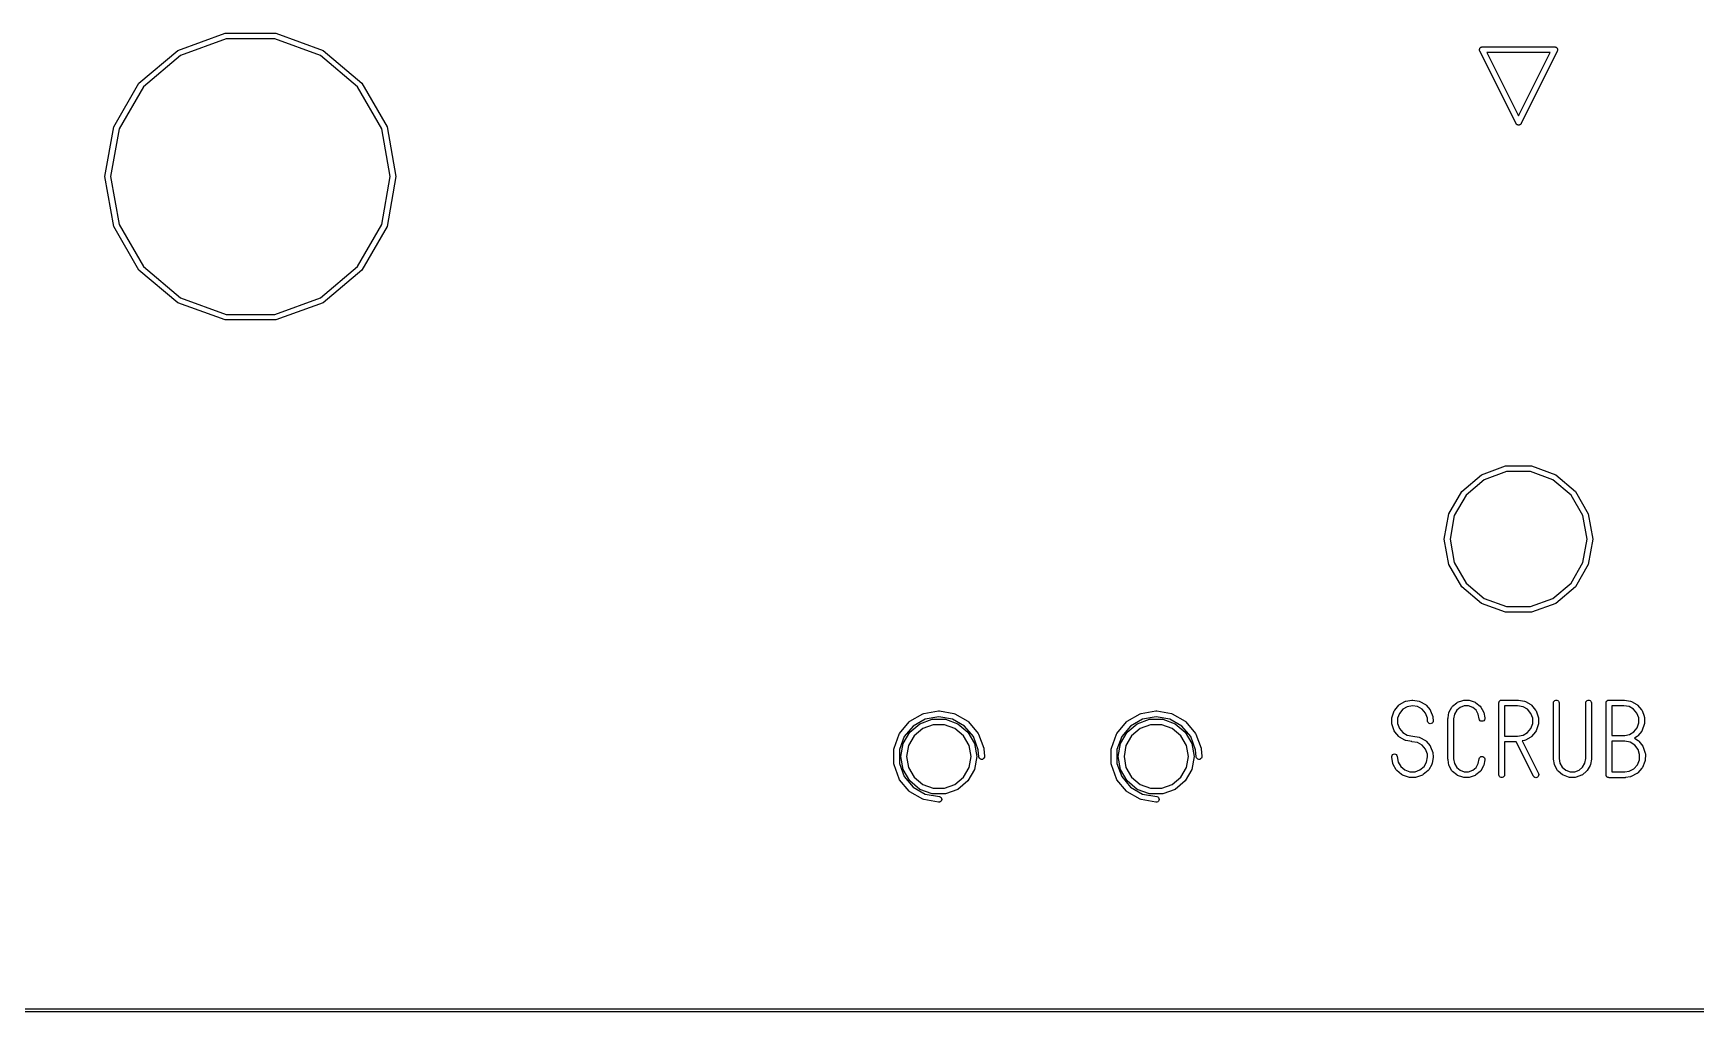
# Model space of a CAD drawing. Extents: x 10 to 493, y -203 to -71.
# Drawn here: x 269.2 to 327.5, y -203.2 to -169 of the extents above; entities that cross this region are included whole.
import ezdxf

# ---------------------------------------------------------------- set-up
doc = ezdxf.new("R2010")
doc.units = 0
doc.header["$MEASUREMENT"] = 0
doc.layers.add('BLACK', color=7, linetype='CONTINUOUS')

msp = doc.modelspace()

# ---------------------------------------------------------------- linework, layer by layer
at = {"layer": 'Black'}
for p, q in [((274.31, -169.573), (275.974, -168.967)), ((275.974, -168.967), (277.746, -168.967)), ((277.746, -168.967), (279.41, -169.573)), ((272.953, -170.712), (274.31, -169.573)), ((276.009, -169.164), (274.41, -169.746)), ((277.711, -169.164), (276.009, -169.164)), ((279.31, -169.746), (277.711, -169.164)), ((279.41, -169.573), (280.767, -170.712)), ((319.941, -169.556), (319.942, -169.542)), ((319.942, -169.559), (319.941, -169.556)), ((319.942, -169.528), (319.943, -169.525)), ((319.942, -169.542), (319.942, -169.528)), ((319.942, -169.562), (319.942, -169.559)), ((319.946, -169.576), (319.942, -169.562)), ((319.943, -169.522), (319.948, -169.509)), ((319.943, -169.525), (319.943, -169.522)), ((319.951, -169.59), (319.946, -169.576)), ((319.948, -169.509), (319.953, -169.495)), ((319.953, -169.495), (319.955, -169.493)), ((319.955, -169.493), (319.957, -169.49)), ((319.957, -169.49), (319.966, -169.479)), ((319.966, -169.479), (319.976, -169.468)), ((319.976, -169.468), (319.978, -169.467)), ((319.978, -169.467), (319.98, -169.465)), ((319.98, -169.465), (319.993, -169.458)), ((319.993, -169.458), (320.006, -169.451)), ((320.006, -169.451), (320.009, -169.451)), ((320.009, -169.451), (320.011, -169.449)), ((320.011, -169.449), (320.026, -169.448)), ((320.026, -169.448), (320.04, -169.445)), ((320.04, -169.445), (322.58, -169.445)), ((322.58, -169.445), (322.594, -169.448)), ((322.594, -169.448), (322.609, -169.449)), ((322.609, -169.449), (322.611, -169.451)), ((322.611, -169.451), (322.614, -169.451)), ((322.614, -169.451), (322.627, -169.458)), ((322.627, -169.458), (322.64, -169.465)), ((322.64, -169.465), (322.642, -169.467)), ((322.642, -169.467), (322.644, -169.468)), ((322.644, -169.468), (322.654, -169.479)), ((322.654, -169.479), (322.663, -169.49)), ((322.663, -169.49), (322.665, -169.493)), ((322.665, -169.493), (322.667, -169.495)), ((322.667, -169.495), (322.672, -169.509)), ((322.674, -169.576), (322.669, -169.59)), ((322.672, -169.509), (322.677, -169.522)), ((322.678, -169.562), (322.674, -169.576)), ((322.677, -169.522), (322.677, -169.525)), ((322.677, -169.525), (322.678, -169.528)), ((322.678, -169.528), (322.678, -169.542)), ((322.678, -169.542), (322.679, -169.556)), ((322.679, -169.556), (322.678, -169.559)), ((322.678, -169.559), (322.678, -169.562)), ((274.41, -169.746), (273.106, -170.84)), ((280.614, -170.84), (279.31, -169.746)), ((321.221, -172.13), (319.951, -169.59)), ((320.202, -169.645), (321.31, -171.861)), ((322.418, -169.645), (320.202, -169.645)), ((321.31, -171.861), (322.418, -169.645)), ((322.669, -169.59), (321.399, -172.13)), ((272.068, -172.246), (272.953, -170.712)), ((280.767, -170.712), (281.652, -172.246)), ((273.106, -170.84), (272.256, -172.314)), ((281.464, -172.314), (280.614, -170.84)), ((271.76, -173.99), (272.068, -172.246)), ((272.256, -172.314), (271.96, -173.99)), ((281.76, -173.99), (281.464, -172.314)), ((281.652, -172.246), (281.96, -173.99)), ((321.224, -172.135), (321.221, -172.13)), ((321.227, -172.14), (321.224, -172.135)), ((321.234, -172.148), (321.227, -172.14)), ((321.241, -172.158), (321.234, -172.148)), ((321.246, -172.161), (321.241, -172.158)), ((321.25, -172.165), (321.246, -172.161)), ((321.261, -172.17), (321.25, -172.165)), ((321.27, -172.177), (321.261, -172.17)), ((321.276, -172.178), (321.27, -172.177)), ((321.281, -172.181), (321.276, -172.178)), ((321.293, -172.182), (321.281, -172.181)), ((321.304, -172.185), (321.293, -172.182)), ((321.31, -172.184), (321.304, -172.185)), ((321.316, -172.185), (321.31, -172.184)), ((321.327, -172.182), (321.316, -172.185)), ((321.339, -172.181), (321.327, -172.182)), ((321.344, -172.178), (321.339, -172.181)), ((321.35, -172.177), (321.344, -172.178)), ((321.359, -172.17), (321.35, -172.177)), ((321.37, -172.165), (321.359, -172.17)), ((321.374, -172.161), (321.37, -172.165)), ((321.379, -172.158), (321.374, -172.161)), ((321.386, -172.148), (321.379, -172.158)), ((321.393, -172.14), (321.386, -172.148)), ((321.396, -172.135), (321.393, -172.14)), ((321.399, -172.13), (321.396, -172.135)), ((272.068, -175.734), (271.76, -173.99)), ((271.96, -173.99), (272.256, -175.666)), ((281.464, -175.666), (281.76, -173.99)), ((281.96, -173.99), (281.652, -175.734)), ((272.953, -177.268), (272.068, -175.734)), ((272.256, -175.666), (273.106, -177.14)), ((280.614, -177.14), (281.464, -175.666)), ((281.652, -175.734), (280.767, -177.268)), ((273.106, -177.14), (274.41, -178.234)), ((279.31, -178.234), (280.614, -177.14)), ((274.31, -178.407), (272.953, -177.268)), ((280.767, -177.268), (279.41, -178.407)), ((274.41, -178.234), (276.009, -178.816)), ((277.711, -178.816), (279.31, -178.234)), ((275.974, -179.013), (274.31, -178.407)), ((276.009, -178.816), (277.711, -178.816)), ((279.41, -178.407), (277.746, -179.013)), ((277.746, -179.013), (275.974, -179.013)), ((320.009, -184.436), (320.858, -184.127)), ((320.858, -184.127), (321.762, -184.127)), ((321.762, -184.127), (322.611, -184.436)), ((319.316, -185.017), (320.009, -184.436)), ((320.109, -184.609), (319.47, -185.146)), ((320.893, -184.324), (320.109, -184.609)), ((321.727, -184.324), (320.893, -184.324)), ((322.511, -184.609), (321.727, -184.324)), ((323.15, -185.146), (322.511, -184.609)), ((322.611, -184.436), (323.304, -185.017)), ((318.865, -185.8), (319.316, -185.017)), ((319.47, -185.146), (319.052, -185.868)), ((323.568, -185.868), (323.15, -185.146)), ((323.304, -185.017), (323.755, -185.8)), ((318.708, -186.69), (318.865, -185.8)), ((319.052, -185.868), (318.908, -186.69)), ((323.712, -186.69), (323.568, -185.868)), ((323.755, -185.8), (323.912, -186.69)), ((318.865, -187.58), (318.708, -186.69)), ((318.908, -186.69), (319.052, -187.512)), ((323.568, -187.512), (323.712, -186.69)), ((323.912, -186.69), (323.755, -187.58)), ((319.316, -188.363), (318.865, -187.58)), ((319.052, -187.512), (319.47, -188.234)), ((323.15, -188.234), (323.568, -187.512)), ((323.755, -187.58), (323.304, -188.363)), ((320.009, -188.944), (319.316, -188.363)), ((319.47, -188.234), (320.109, -188.771)), ((320.109, -188.771), (320.893, -189.056)), ((321.727, -189.056), (322.511, -188.771)), ((322.511, -188.771), (323.15, -188.234)), ((323.304, -188.363), (322.611, -188.944)), ((320.858, -189.253), (320.009, -188.944)), ((321.762, -189.253), (320.858, -189.253)), ((320.893, -189.056), (321.727, -189.056)), ((322.611, -188.944), (321.762, -189.253)), ((299.976, -193.074), (300.427, -192.814)), ((300.427, -192.814), (300.46, -192.802)), ((300.427, -192.814), (300.427, -192.814)), ((300.46, -192.802), (300.973, -192.712)), ((300.973, -192.712), (301.007, -192.712)), ((301.007, -192.712), (301.52, -192.802)), ((301.52, -192.802), (301.553, -192.814)), ((301.553, -192.814), (302.004, -193.074)), ((307.596, -193.074), (308.047, -192.814)), ((308.047, -192.814), (308.08, -192.802)), ((308.047, -192.814), (308.047, -192.814)), ((308.08, -192.802), (308.593, -192.712)), ((308.593, -192.712), (308.627, -192.712)), ((308.627, -192.712), (309.14, -192.802)), ((309.14, -192.802), (309.173, -192.814)), ((309.173, -192.814), (309.624, -193.074)), ((316.877, -192.915), (316.951, -192.71)), ((316.951, -192.71), (316.969, -192.68)), ((316.969, -192.68), (317.109, -192.512)), ((317.133, -192.795), (317.071, -192.967)), ((317.109, -192.512), (317.136, -192.49)), ((317.251, -192.654), (317.133, -192.795)), ((317.136, -192.49), (317.326, -192.38)), ((317.41, -192.562), (317.251, -192.654)), ((317.326, -192.38), (317.342, -192.374)), ((317.342, -192.374), (317.358, -192.369)), ((317.358, -192.369), (317.573, -192.331)), ((317.591, -192.53), (317.41, -192.562)), ((317.573, -192.331), (317.573, -192.331)), ((317.573, -192.331), (317.573, -192.331)), ((317.573, -192.331), (317.574, -192.331)), ((317.574, -192.331), (317.59, -192.331)), ((317.59, -192.331), (317.608, -192.33)), ((317.771, -192.561), (317.591, -192.53)), ((317.608, -192.33), (317.823, -192.367)), ((317.93, -192.652), (317.771, -192.561)), ((317.823, -192.367), (317.855, -192.379)), ((317.855, -192.379), (318.044, -192.487)), ((318.048, -192.791), (317.93, -192.652)), ((318.044, -192.487), (318.071, -192.509)), ((318.113, -192.966), (318.048, -192.791)), ((318.071, -192.509), (318.212, -192.675)), ((318.212, -192.675), (318.229, -192.705)), ((318.229, -192.705), (318.305, -192.909)), ((318.837, -192.958), (318.869, -192.771)), ((318.869, -192.771), (318.876, -192.752)), ((318.876, -192.752), (318.881, -192.738)), ((318.881, -192.738), (318.976, -192.574)), ((318.976, -192.574), (318.984, -192.564)), ((318.984, -192.564), (318.998, -192.547)), ((318.998, -192.547), (319.144, -192.426)), ((319.063, -192.823), (319.035, -192.984)), ((319.141, -192.689), (319.063, -192.823)), ((319.259, -192.59), (319.141, -192.689)), ((319.144, -192.426), (319.174, -192.408)), ((319.174, -192.408), (319.352, -192.343)), ((319.404, -192.537), (319.259, -192.59)), ((319.352, -192.343), (319.386, -192.337)), ((319.386, -192.337), (319.576, -192.337)), ((319.558, -192.537), (319.404, -192.537)), ((319.703, -192.59), (319.558, -192.537)), ((319.576, -192.337), (319.61, -192.343)), ((319.61, -192.343), (319.788, -192.408)), ((319.821, -192.689), (319.703, -192.59)), ((319.788, -192.408), (319.818, -192.426)), ((319.818, -192.426), (319.964, -192.547)), ((319.899, -192.823), (319.821, -192.689)), ((319.929, -192.992), (319.899, -192.823)), ((319.964, -192.547), (319.986, -192.574)), ((319.986, -192.574), (320.081, -192.738)), ((320.081, -192.738), (320.086, -192.752)), ((320.086, -192.752), (320.093, -192.771)), ((320.093, -192.771), (320.125, -192.958)), ((320.62, -192.429), (320.622, -192.42)), ((320.62, -194.949), (320.62, -192.429)), ((320.622, -192.412), (320.625, -192.403)), ((320.622, -192.42), (320.622, -192.412)), ((320.625, -192.403), (320.626, -192.395)), ((320.626, -192.395), (320.63, -192.387)), ((320.63, -192.387), (320.633, -192.379)), ((320.633, -192.379), (320.639, -192.372)), ((320.639, -192.372), (320.643, -192.365)), ((320.643, -192.365), (320.65, -192.359)), ((320.65, -192.359), (320.656, -192.352)), ((320.656, -192.352), (320.663, -192.348)), ((320.663, -192.348), (320.67, -192.342)), ((320.67, -192.342), (320.678, -192.339)), ((320.678, -192.339), (320.686, -192.335)), ((320.686, -192.335), (320.694, -192.334)), ((320.694, -192.334), (320.703, -192.331)), ((320.703, -192.331), (320.711, -192.331)), ((320.711, -192.331), (320.72, -192.329)), ((320.72, -192.329), (321.287, -192.329)), ((320.82, -192.529), (320.82, -193.589)), ((321.278, -192.529), (320.82, -192.529)), ((321.468, -192.562), (321.278, -192.529)), ((321.287, -192.329), (321.296, -192.331)), ((321.296, -192.331), (321.304, -192.331)), ((321.304, -192.331), (321.52, -192.369)), ((321.627, -192.654), (321.468, -192.562)), ((321.52, -192.369), (321.552, -192.38)), ((321.552, -192.38), (321.742, -192.49)), ((321.745, -192.795), (321.627, -192.654)), ((321.742, -192.49), (321.769, -192.512)), ((321.807, -192.967), (321.745, -192.795)), ((321.769, -192.512), (321.909, -192.68)), ((321.909, -192.68), (321.926, -192.708)), ((321.926, -192.708), (321.927, -192.71)), ((321.927, -192.71), (322.001, -192.915)), ((322.531, -192.429), (322.537, -192.395)), ((322.531, -194.382), (322.531, -192.429)), ((322.537, -192.395), (322.554, -192.365)), ((322.554, -192.365), (322.581, -192.342)), ((322.581, -192.342), (322.614, -192.331)), ((322.614, -192.331), (322.648, -192.331)), ((322.648, -192.331), (322.681, -192.342)), ((322.681, -192.342), (322.708, -192.365)), ((322.708, -192.365), (322.725, -192.395)), ((322.725, -192.395), (322.731, -192.429)), ((322.731, -192.429), (322.731, -194.373)), ((323.665, -192.429), (323.671, -192.395)), ((323.665, -194.373), (323.665, -192.429)), ((323.671, -192.395), (323.688, -192.365)), ((323.688, -192.365), (323.715, -192.342)), ((323.715, -192.342), (323.748, -192.331)), ((323.748, -192.331), (323.782, -192.331)), ((323.782, -192.331), (323.815, -192.342)), ((323.815, -192.342), (323.842, -192.365)), ((323.842, -192.365), (323.859, -192.395)), ((323.859, -192.395), (323.865, -192.429)), ((323.865, -192.429), (323.865, -194.382)), ((324.379, -192.429), (324.381, -192.42)), ((324.379, -194.949), (324.379, -192.429)), ((324.381, -192.412), (324.384, -192.403)), ((324.381, -192.42), (324.381, -192.412)), ((324.384, -192.403), (324.385, -192.395)), ((324.385, -192.395), (324.389, -192.387)), ((324.389, -192.387), (324.392, -192.379)), ((324.392, -192.379), (324.398, -192.372)), ((324.398, -192.372), (324.402, -192.365)), ((324.402, -192.365), (324.409, -192.359)), ((324.409, -192.359), (324.415, -192.352)), ((324.415, -192.352), (324.422, -192.348)), ((324.422, -192.348), (324.429, -192.342)), ((324.429, -192.342), (324.437, -192.339)), ((324.437, -192.339), (324.445, -192.335)), ((324.445, -192.335), (324.453, -192.334)), ((324.453, -192.334), (324.462, -192.331)), ((324.462, -192.331), (324.47, -192.331)), ((324.47, -192.331), (324.479, -192.329)), ((324.479, -192.329), (325.004, -192.329)), ((324.579, -192.529), (324.579, -193.568)), ((324.996, -192.529), (324.579, -192.529)), ((325.183, -192.56), (324.996, -192.529)), ((325.004, -192.329), (325.012, -192.33)), ((325.012, -192.33), (325.02, -192.33)), ((325.02, -192.33), (325.233, -192.365)), ((325.34, -192.648), (325.183, -192.56)), ((325.233, -192.365), (325.265, -192.377)), ((325.265, -192.377), (325.453, -192.482)), ((325.457, -192.784), (325.34, -192.648)), ((325.453, -192.482), (325.463, -192.49)), ((325.521, -192.953), (325.457, -192.784)), ((325.463, -192.49), (325.48, -192.504)), ((325.48, -192.504), (325.621, -192.667)), ((325.621, -192.667), (325.621, -192.667)), ((325.621, -192.667), (325.638, -192.697)), ((325.638, -192.697), (325.714, -192.898)), ((299.614, -193.496), (299.949, -193.097)), ((299.741, -193.855), (299.972, -193.456)), ((300.091, -193.239), (299.779, -193.611)), ((299.949, -193.097), (299.95, -193.096)), ((299.95, -193.096), (299.976, -193.074)), ((299.972, -193.456), (300.325, -193.159)), ((300.512, -192.996), (300.091, -193.239)), ((300.425, -193.332), (300.125, -193.584)), ((300.325, -193.159), (300.759, -193.001)), ((300.794, -193.198), (300.425, -193.332)), ((300.99, -192.912), (300.512, -192.996)), ((300.759, -193.001), (301.221, -193.001)), ((301.186, -193.198), (300.794, -193.198)), ((301.468, -192.996), (300.99, -192.912)), ((301.554, -193.332), (301.186, -193.198)), ((301.221, -193.001), (301.654, -193.159)), ((301.889, -193.239), (301.468, -192.996)), ((301.855, -193.584), (301.554, -193.332)), ((301.654, -193.159), (302.008, -193.456)), ((302.201, -193.611), (301.889, -193.239)), ((302.004, -193.074), (302.03, -193.096)), ((302.008, -193.456), (302.239, -193.855)), ((302.03, -193.096), (302.031, -193.097)), ((302.031, -193.097), (302.366, -193.496)), ((307.234, -193.496), (307.569, -193.097)), ((307.361, -193.855), (307.592, -193.456)), ((307.711, -193.239), (307.399, -193.611)), ((307.569, -193.097), (307.57, -193.096)), ((307.57, -193.096), (307.596, -193.074)), ((307.592, -193.456), (307.945, -193.159)), ((308.132, -192.996), (307.711, -193.239)), ((308.046, -193.332), (307.745, -193.584)), ((307.945, -193.159), (308.379, -193.001)), ((308.414, -193.198), (308.046, -193.332)), ((308.61, -192.912), (308.132, -192.996)), ((308.379, -193.001), (308.841, -193.001)), ((308.806, -193.198), (308.414, -193.198)), ((309.088, -192.996), (308.61, -192.912)), ((309.174, -193.332), (308.806, -193.198)), ((308.841, -193.001), (309.274, -193.159)), ((309.509, -193.239), (309.088, -192.996)), ((309.475, -193.584), (309.174, -193.332)), ((309.274, -193.159), (309.628, -193.456)), ((309.821, -193.611), (309.509, -193.239)), ((309.624, -193.074), (309.65, -193.096)), ((309.628, -193.456), (309.859, -193.855)), ((309.65, -193.096), (309.651, -193.097)), ((309.651, -193.097), (309.986, -193.496)), ((316.871, -192.95), (316.877, -192.915)), ((316.871, -193.168), (316.871, -192.95)), ((316.877, -193.203), (316.871, -193.168)), ((316.951, -193.408), (316.877, -193.203)), ((316.969, -193.438), (316.951, -193.408)), ((317.109, -193.606), (316.969, -193.438)), ((317.071, -192.967), (317.071, -193.151)), ((317.071, -193.151), (317.133, -193.323)), ((317.133, -193.323), (317.251, -193.464)), ((317.251, -193.464), (317.41, -193.556)), ((318.121, -193.068), (318.113, -192.966)), ((318.13, -193.101), (318.121, -193.068)), ((318.15, -193.13), (318.13, -193.101)), ((318.179, -193.15), (318.15, -193.13)), ((318.212, -193.159), (318.179, -193.15)), ((318.247, -193.156), (318.212, -193.159)), ((318.278, -193.141), (318.247, -193.156)), ((318.303, -193.116), (318.278, -193.141)), ((318.318, -193.085), (318.303, -193.116)), ((318.305, -192.909), (318.307, -192.923)), ((318.307, -192.923), (318.311, -192.935)), ((318.311, -192.935), (318.321, -193.05)), ((318.321, -193.05), (318.318, -193.085)), ((318.835, -192.975), (318.837, -192.966)), ((318.835, -194.403), (318.835, -192.975)), ((318.837, -192.966), (318.837, -192.958)), ((319.035, -192.984), (319.035, -194.394)), ((319.94, -193.025), (319.929, -192.992)), ((319.963, -193.052), (319.94, -193.025)), ((319.993, -193.069), (319.963, -193.052)), ((320.027, -193.075), (319.993, -193.069)), ((320.061, -193.069), (320.027, -193.075)), ((320.091, -193.052), (320.061, -193.069)), ((320.114, -193.025), (320.091, -193.052)), ((320.125, -192.992), (320.114, -193.025)), ((320.125, -192.958), (320.125, -192.992)), ((321.468, -193.556), (321.627, -193.464)), ((321.627, -193.464), (321.745, -193.323)), ((321.745, -193.323), (321.807, -193.151)), ((321.909, -193.438), (321.769, -193.606)), ((321.807, -193.151), (321.807, -192.967)), ((321.927, -193.408), (321.909, -193.438)), ((322.001, -193.203), (321.927, -193.408)), ((322.001, -192.915), (322.007, -192.95)), ((322.007, -193.168), (322.001, -193.203)), ((322.007, -192.95), (322.007, -193.168)), ((325.194, -193.534), (325.35, -193.442)), ((325.35, -193.442), (325.464, -193.303)), ((325.464, -193.303), (325.523, -193.133)), ((325.63, -193.416), (325.493, -193.582)), ((325.523, -193.133), (325.521, -192.953)), ((325.645, -193.388), (325.63, -193.416)), ((325.647, -193.385), (325.645, -193.388)), ((325.718, -193.182), (325.647, -193.385)), ((325.714, -192.898), (325.718, -192.915)), ((325.718, -192.915), (325.721, -192.933)), ((325.723, -193.148), (325.718, -193.182)), ((325.721, -192.933), (325.723, -193.148)), ((299.413, -194.05), (299.419, -194.015)), ((299.413, -194.57), (299.413, -194.05)), ((299.419, -194.015), (299.597, -193.526)), ((299.597, -193.526), (299.614, -193.496)), ((299.779, -193.611), (299.613, -194.067)), ((299.661, -194.31), (299.741, -193.855)), ((299.929, -193.924), (299.861, -194.31)), ((300.125, -193.584), (299.929, -193.924)), ((302.051, -193.924), (301.855, -193.584)), ((302.119, -194.31), (302.051, -193.924)), ((302.369, -194.071), (302.201, -193.611)), ((302.239, -193.855), (302.319, -194.31)), ((302.366, -193.496), (302.383, -193.526)), ((302.383, -193.526), (302.561, -194.015)), ((302.561, -194.015), (302.563, -194.028)), ((302.563, -194.028), (302.567, -194.041)), ((302.567, -194.041), (302.59, -194.301)), ((307.033, -194.05), (307.039, -194.015)), ((307.033, -194.57), (307.033, -194.05)), ((307.039, -194.015), (307.217, -193.526)), ((307.217, -193.526), (307.234, -193.496)), ((307.399, -193.611), (307.233, -194.067)), ((307.281, -194.31), (307.361, -193.855)), ((307.549, -193.924), (307.481, -194.31)), ((307.745, -193.584), (307.549, -193.924)), ((309.671, -193.924), (309.475, -193.584)), ((309.739, -194.31), (309.671, -193.924)), ((309.989, -194.071), (309.821, -193.611)), ((309.859, -193.855), (309.939, -194.31)), ((309.986, -193.496), (310.003, -193.526)), ((310.003, -193.526), (310.181, -194.015)), ((310.181, -194.015), (310.183, -194.028)), ((310.183, -194.028), (310.187, -194.041)), ((310.187, -194.041), (310.21, -194.301)), ((317.136, -193.628), (317.109, -193.606)), ((317.326, -193.738), (317.136, -193.628)), ((317.342, -193.744), (317.326, -193.738)), ((317.358, -193.749), (317.342, -193.744)), ((317.574, -193.787), (317.358, -193.749)), ((317.41, -193.556), (317.608, -193.59)), ((317.574, -193.788), (317.574, -193.787)), ((317.574, -193.787), (317.574, -193.787)), ((317.771, -193.821), (317.574, -193.788)), ((317.608, -193.59), (317.608, -193.59)), ((317.608, -193.59), (317.823, -193.627)), ((317.93, -193.912), (317.771, -193.821)), ((317.823, -193.627), (317.855, -193.639)), ((317.855, -193.639), (318.044, -193.747)), ((318.048, -194.051), (317.93, -193.912)), ((318.044, -193.747), (318.071, -193.769)), ((318.113, -194.226), (318.048, -194.051)), ((318.071, -193.769), (318.212, -193.935)), ((318.212, -193.935), (318.229, -193.965)), ((318.229, -193.965), (318.305, -194.169)), ((320.82, -193.589), (321.278, -193.589)), ((321.225, -193.789), (320.82, -193.789)), ((320.82, -193.789), (320.82, -194.949)), ((321.828, -194.994), (321.225, -193.789)), ((321.278, -193.589), (321.468, -193.556)), ((321.52, -193.749), (321.436, -193.764)), ((321.436, -193.764), (322.006, -194.904)), ((321.552, -193.738), (321.52, -193.749)), ((321.742, -193.628), (321.552, -193.738)), ((321.769, -193.606), (321.742, -193.628)), ((324.579, -193.568), (325.036, -193.568)), ((324.579, -193.768), (324.579, -194.849)), ((325.035, -193.768), (324.579, -193.768)), ((325.225, -193.809), (325.035, -193.768)), ((325.036, -193.568), (325.194, -193.534)), ((325.383, -193.909), (325.225, -193.809)), ((325.467, -193.605), (325.369, -193.663)), ((325.369, -193.663), (325.505, -193.75)), ((325.498, -194.057), (325.383, -193.909)), ((325.493, -193.582), (325.467, -193.605)), ((325.505, -193.75), (325.531, -193.773)), ((325.531, -193.773), (325.667, -193.949)), ((325.667, -193.949), (325.683, -193.98)), ((325.683, -193.98), (325.751, -194.192)), ((299.419, -194.605), (299.413, -194.57)), ((299.597, -195.094), (299.419, -194.605)), ((299.613, -194.067), (299.613, -194.553)), ((299.613, -194.553), (299.779, -195.009)), ((299.741, -194.765), (299.661, -194.31)), ((299.861, -194.31), (299.929, -194.696)), ((302.051, -194.696), (302.119, -194.31)), ((302.319, -194.31), (302.239, -194.765)), ((302.39, -194.319), (302.369, -194.071)), ((302.399, -194.352), (302.39, -194.319)), ((302.419, -194.381), (302.399, -194.352)), ((302.448, -194.401), (302.419, -194.381)), ((302.481, -194.41), (302.448, -194.401)), ((302.516, -194.407), (302.481, -194.41)), ((302.547, -194.392), (302.516, -194.407)), ((302.572, -194.367), (302.547, -194.392)), ((302.587, -194.336), (302.572, -194.367)), ((302.59, -194.301), (302.587, -194.336)), ((307.039, -194.605), (307.033, -194.57)), ((307.217, -195.094), (307.039, -194.605)), ((307.233, -194.067), (307.233, -194.553)), ((307.233, -194.553), (307.399, -195.009)), ((307.361, -194.765), (307.281, -194.31)), ((307.481, -194.31), (307.549, -194.696)), ((309.671, -194.696), (309.739, -194.31)), ((309.939, -194.31), (309.859, -194.765)), ((310.01, -194.319), (309.989, -194.071)), ((310.019, -194.352), (310.01, -194.319)), ((310.039, -194.381), (310.019, -194.352)), ((310.068, -194.401), (310.039, -194.381)), ((310.101, -194.41), (310.068, -194.401)), ((310.136, -194.407), (310.101, -194.41)), ((310.167, -194.392), (310.136, -194.407)), ((310.192, -194.367), (310.167, -194.392)), ((310.207, -194.336), (310.192, -194.367)), ((310.21, -194.301), (310.207, -194.336)), ((316.863, -194.302), (316.874, -194.269)), ((316.863, -194.336), (316.863, -194.302)), ((316.901, -194.552), (316.863, -194.336)), ((316.874, -194.269), (316.897, -194.242)), ((316.897, -194.242), (316.927, -194.225)), ((316.912, -194.584), (316.901, -194.552)), ((317.022, -194.774), (316.912, -194.584)), ((316.927, -194.225), (316.961, -194.219)), ((316.961, -194.219), (316.995, -194.225)), ((316.995, -194.225), (317.025, -194.242)), ((317.025, -194.242), (317.048, -194.269)), ((317.048, -194.269), (317.059, -194.302)), ((317.059, -194.302), (317.094, -194.5)), ((317.094, -194.5), (317.186, -194.659)), ((317.996, -194.659), (318.088, -194.5)), ((318.088, -194.5), (318.12, -194.315)), ((318.12, -194.315), (318.113, -194.226)), ((318.27, -194.584), (318.16, -194.774)), ((318.276, -194.566), (318.27, -194.584)), ((318.281, -194.552), (318.276, -194.566)), ((318.319, -194.336), (318.281, -194.552)), ((318.305, -194.169), (318.307, -194.183)), ((318.307, -194.183), (318.311, -194.195)), ((318.311, -194.195), (318.321, -194.31)), ((318.321, -194.31), (318.319, -194.323)), ((318.319, -194.323), (318.319, -194.336)), ((318.837, -194.412), (318.835, -194.403)), ((318.837, -194.42), (318.837, -194.412)), ((318.869, -194.607), (318.837, -194.42)), ((318.881, -194.64), (318.869, -194.607)), ((319.035, -194.394), (319.063, -194.555)), ((319.063, -194.555), (319.141, -194.689)), ((319.821, -194.689), (319.899, -194.555)), ((319.899, -194.555), (319.929, -194.386)), ((319.929, -194.386), (319.94, -194.353)), ((319.94, -194.353), (319.963, -194.326)), ((319.963, -194.326), (319.993, -194.309)), ((319.993, -194.309), (320.027, -194.303)), ((320.027, -194.303), (320.061, -194.309)), ((320.061, -194.309), (320.091, -194.326)), ((320.093, -194.607), (320.081, -194.64)), ((320.091, -194.326), (320.114, -194.353)), ((320.125, -194.42), (320.093, -194.607)), ((320.114, -194.353), (320.125, -194.386)), ((320.125, -194.386), (320.125, -194.42)), ((322.533, -194.391), (322.531, -194.382)), ((322.533, -194.399), (322.533, -194.391)), ((322.567, -194.593), (322.533, -194.399)), ((322.579, -194.626), (322.567, -194.593)), ((322.677, -194.796), (322.579, -194.626)), ((322.731, -194.373), (322.761, -194.541)), ((322.761, -194.541), (322.841, -194.681)), ((323.555, -194.681), (323.635, -194.541)), ((323.635, -194.541), (323.665, -194.373)), ((323.817, -194.626), (323.719, -194.796)), ((323.829, -194.593), (323.817, -194.626)), ((323.863, -194.399), (323.829, -194.593)), ((323.865, -194.382), (323.863, -194.391)), ((323.863, -194.391), (323.863, -194.399)), ((325.351, -194.735), (325.477, -194.596)), ((325.477, -194.596), (325.548, -194.423)), ((325.555, -194.236), (325.498, -194.057)), ((325.548, -194.423), (325.555, -194.236)), ((325.74, -194.483), (325.655, -194.689)), ((325.747, -194.449), (325.74, -194.483)), ((325.756, -194.226), (325.747, -194.449)), ((325.751, -194.192), (325.755, -194.218)), ((325.755, -194.218), (325.756, -194.226)), ((299.614, -195.124), (299.597, -195.094)), ((299.949, -195.523), (299.614, -195.124)), ((299.972, -195.164), (299.741, -194.765)), ((299.779, -195.009), (300.091, -195.381)), ((299.929, -194.696), (300.125, -195.036)), ((300.325, -195.461), (299.972, -195.164)), ((300.125, -195.036), (300.425, -195.288)), ((301.554, -195.288), (301.855, -195.036)), ((302.008, -195.164), (301.654, -195.461)), ((301.855, -195.036), (302.051, -194.696)), ((302.239, -194.765), (302.008, -195.164)), ((307.234, -195.124), (307.217, -195.094)), ((307.569, -195.523), (307.234, -195.124)), ((307.592, -195.164), (307.361, -194.765)), ((307.399, -195.009), (307.711, -195.381)), ((307.549, -194.696), (307.745, -195.036)), ((307.945, -195.461), (307.592, -195.164)), ((307.745, -195.036), (308.046, -195.288)), ((309.174, -195.288), (309.475, -195.036)), ((309.628, -195.164), (309.274, -195.461)), ((309.475, -195.036), (309.671, -194.696)), ((309.859, -194.765), (309.628, -195.164)), ((317.043, -194.799), (317.022, -194.774)), ((317.044, -194.801), (317.043, -194.799)), ((317.212, -194.941), (317.044, -194.801)), ((317.186, -194.659), (317.327, -194.777)), ((317.24, -194.958), (317.212, -194.941)), ((317.242, -194.959), (317.24, -194.958)), ((317.447, -195.033), (317.242, -194.959)), ((317.327, -194.777), (317.499, -194.839)), ((317.482, -195.039), (317.447, -195.033)), ((317.7, -195.039), (317.482, -195.039)), ((317.499, -194.839), (317.683, -194.839)), ((317.683, -194.839), (317.855, -194.777)), ((317.735, -195.033), (317.7, -195.039)), ((317.94, -194.959), (317.735, -195.033)), ((317.855, -194.777), (317.996, -194.659)), ((317.97, -194.941), (317.94, -194.959)), ((318.138, -194.801), (317.97, -194.941)), ((318.16, -194.774), (318.138, -194.801)), ((318.976, -194.804), (318.881, -194.64)), ((318.998, -194.831), (318.976, -194.804)), ((319.144, -194.952), (318.998, -194.831)), ((319.141, -194.689), (319.259, -194.788)), ((319.169, -194.967), (319.144, -194.952)), ((319.174, -194.97), (319.169, -194.967)), ((319.352, -195.035), (319.174, -194.97)), ((319.259, -194.788), (319.404, -194.841)), ((319.386, -195.041), (319.352, -195.035)), ((319.576, -195.041), (319.386, -195.041)), ((319.404, -194.841), (319.558, -194.841)), ((319.558, -194.841), (319.703, -194.788)), ((319.61, -195.035), (319.576, -195.041)), ((319.788, -194.97), (319.61, -195.035)), ((319.703, -194.788), (319.821, -194.689)), ((319.818, -194.952), (319.788, -194.97)), ((319.964, -194.831), (319.818, -194.952)), ((319.967, -194.826), (319.964, -194.831)), ((319.986, -194.804), (319.967, -194.826)), ((320.081, -194.64), (319.986, -194.804)), ((320.626, -194.983), (320.62, -194.949)), ((320.643, -195.013), (320.626, -194.983)), ((320.67, -195.036), (320.643, -195.013)), ((320.703, -195.047), (320.67, -195.036)), ((320.737, -195.047), (320.703, -195.047)), ((320.77, -195.036), (320.737, -195.047)), ((320.797, -195.013), (320.77, -195.036)), ((320.814, -194.983), (320.797, -195.013)), ((320.82, -194.949), (320.814, -194.983)), ((321.848, -195.022), (321.828, -194.994)), ((321.877, -195.041), (321.848, -195.022)), ((321.911, -195.049), (321.877, -195.041)), ((321.946, -195.045), (321.911, -195.049)), ((321.977, -195.029), (321.946, -195.045)), ((322, -195.004), (321.977, -195.029)), ((322.014, -194.972), (322, -195.004)), ((322.006, -194.904), (322.016, -194.938)), ((322.016, -194.938), (322.014, -194.972)), ((322.689, -194.811), (322.677, -194.796)), ((322.699, -194.823), (322.689, -194.811)), ((322.85, -194.95), (322.699, -194.823)), ((322.841, -194.681), (322.965, -194.785)), ((322.88, -194.967), (322.85, -194.95)), ((323.065, -195.034), (322.88, -194.967)), ((322.965, -194.785), (323.117, -194.84)), ((323.1, -195.04), (323.065, -195.034)), ((323.296, -195.04), (323.1, -195.04)), ((323.117, -194.84), (323.279, -194.84)), ((323.279, -194.84), (323.431, -194.785)), ((323.331, -195.034), (323.296, -195.04)), ((323.516, -194.967), (323.331, -195.034)), ((323.431, -194.785), (323.555, -194.681)), ((323.527, -194.961), (323.516, -194.967)), ((323.546, -194.95), (323.527, -194.961)), ((323.697, -194.823), (323.546, -194.95)), ((323.699, -194.821), (323.697, -194.823)), ((323.719, -194.796), (323.699, -194.821)), ((324.381, -194.958), (324.379, -194.949)), ((324.381, -194.966), (324.381, -194.958)), ((324.384, -194.975), (324.381, -194.966)), ((324.385, -194.983), (324.384, -194.975)), ((324.389, -194.991), (324.385, -194.983)), ((324.392, -194.999), (324.389, -194.991)), ((324.398, -195.006), (324.392, -194.999)), ((324.402, -195.013), (324.398, -195.006)), ((324.409, -195.019), (324.402, -195.013)), ((324.415, -195.026), (324.409, -195.019)), ((324.422, -195.03), (324.415, -195.026)), ((324.429, -195.036), (324.422, -195.03)), ((324.437, -195.039), (324.429, -195.036)), ((324.445, -195.043), (324.437, -195.039)), ((324.453, -195.044), (324.445, -195.043)), ((324.462, -195.047), (324.453, -195.044)), ((324.47, -195.047), (324.462, -195.047)), ((324.479, -195.049), (324.47, -195.047)), ((325.046, -195.049), (324.479, -195.049)), ((324.579, -194.849), (325.037, -194.849)), ((325.037, -194.849), (325.183, -194.823)), ((325.055, -195.047), (325.046, -195.049)), ((325.063, -195.047), (325.055, -195.047)), ((325.233, -195.018), (325.063, -195.047)), ((325.183, -194.823), (325.351, -194.735)), ((325.248, -195.012), (325.233, -195.018)), ((325.263, -195.008), (325.248, -195.012)), ((325.46, -194.904), (325.263, -195.008)), ((325.465, -194.9), (325.46, -194.904)), ((325.487, -194.883), (325.465, -194.9)), ((325.637, -194.718), (325.487, -194.883)), ((325.655, -194.689), (325.637, -194.718)), ((299.976, -195.546), (299.949, -195.523)), ((300.427, -195.806), (299.976, -195.546)), ((300.091, -195.381), (300.512, -195.624)), ((300.759, -195.619), (300.325, -195.461)), ((300.425, -195.288), (300.794, -195.422)), ((300.512, -195.624), (301.007, -195.712)), ((301.221, -195.619), (300.759, -195.619)), ((300.794, -195.422), (301.186, -195.422)), ((301.007, -195.712), (301.04, -195.723)), ((301.04, -195.723), (301.067, -195.746)), ((301.067, -195.746), (301.084, -195.776)), ((301.084, -195.776), (301.09, -195.81)), ((301.186, -195.422), (301.554, -195.288)), ((301.654, -195.461), (301.221, -195.619)), ((307.596, -195.546), (307.569, -195.523)), ((308.047, -195.806), (307.596, -195.546)), ((307.711, -195.381), (308.132, -195.624)), ((308.379, -195.619), (307.945, -195.461)), ((308.046, -195.288), (308.414, -195.422)), ((308.132, -195.624), (308.627, -195.712)), ((308.841, -195.619), (308.379, -195.619)), ((308.414, -195.422), (308.806, -195.422)), ((308.627, -195.712), (308.66, -195.723)), ((308.66, -195.723), (308.687, -195.746)), ((308.687, -195.746), (308.704, -195.776)), ((308.704, -195.776), (308.71, -195.81)), ((308.806, -195.422), (309.174, -195.288)), ((309.274, -195.461), (308.841, -195.619)), ((300.46, -195.818), (300.427, -195.806)), ((300.973, -195.908), (300.46, -195.818)), ((301.007, -195.908), (300.973, -195.908)), ((301.04, -195.897), (301.007, -195.908)), ((301.067, -195.874), (301.04, -195.897)), ((301.084, -195.844), (301.067, -195.874)), ((301.09, -195.81), (301.084, -195.844)), ((308.08, -195.818), (308.047, -195.806)), ((308.593, -195.908), (308.08, -195.818)), ((308.627, -195.908), (308.593, -195.908)), ((308.66, -195.897), (308.627, -195.908)), ((308.687, -195.874), (308.66, -195.897)), ((308.704, -195.844), (308.687, -195.874)), ((308.71, -195.81), (308.704, -195.844)), ((492.76, -203.25), (10.16, -203.25)), ((38.785, -203.15), (464.135, -203.15))]:
    msp.add_line(p, q, dxfattribs=at)

doc.saveas('drawing.dxf')
